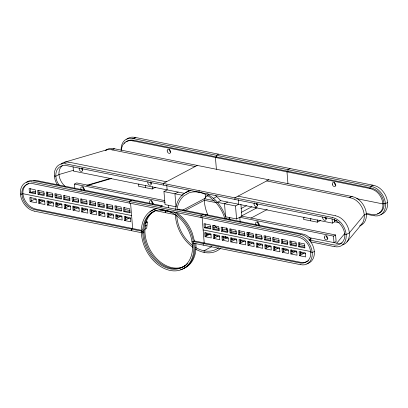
<?xml version="1.0" encoding="UTF-8"?>
<svg xmlns="http://www.w3.org/2000/svg" width="408" height="408" viewBox="0 0 408 408"><rect width="100%" height="100%" fill="white"/><g stroke="black" fill="none" stroke-linecap="round" stroke-linejoin="round"><path stroke-width="0.61" d="M121.518 149.716C121.518 145.503 124.527 141.301 128.846 140.745A17.09 12.378 62 0 1 132.727 140.847L369.679 188.476A17.09 12.378 62 0 1 373.672 189.955C382.913 193.866 387.921 211.599 375.697 214.588A17.09 12.378 62 0 1 371.815 214.486L366.236 213.369M175.588 209.416L176.169 206.03A33.114 23.985 62 0 1 181.32 195.973L182.096 195.223A24.715 17.901 62 0 1 185.411 192.693L188.251 191.311L190.893 190.597M205.601 194.968L205.397 198.125L182.809 210.115M146.141 221.763L147.364 222.008L146.696 228.271L144.575 229.398M177.057 209.146L177.506 206.846A31.37 22.726 62 0 1 183.84 195.911L188.955 192.902A31.37 22.726 62 0 1 209.891 197.11L215.679 202.312A31.37 22.726 62 0 1 224.053 216.199L224.905 218.764M138.919 183.87L138.429 186.216L152.189 188.986L155.371 187.292M145.309 187.598L145.799 185.252M152.189 188.986L152.679 186.635M304.036 217.061L303.547 219.407L317.307 222.171L320.494 220.483M310.427 220.789L310.916 218.443M317.307 222.171L317.796 219.825M124.491 143.417L124.945 142.861M309.004 237.594L336.758 243.168L344.806 233.453M346.984 241.924L361.881 223.946M309.57 240.746L311.115 238.91L306.77 235.538A17.09 12.378 62 0 0 302.777 234.059L178.847 209.146L177.256 209.993M62.337 165.602C55.937 171.253 59.486 181.703 65.3 186.451M125.98 141.887L127.806 140.796L129.907 140.179A17.09 12.378 62 0 1 133.788 140.281M307.902 261.135L308.479 260.722M27.438 183.977C18.472 189.822 24.072 203.725 32.206 207.682A17.09 12.378 62 0 0 36.2 209.161L141.841 230.398M187.711 191.52A24.715 17.901 62 0 1 188.593 191L189.516 190.459M154.872 210.849L152 212.813A31.37 22.726 62 0 0 145.666 223.747L144.881 230.923A31.37 22.726 62 0 0 159.467 261.288A31.37 22.726 62 0 0 185.941 265.261M29.442 192.617L35.623 193.856L35.287 189.791L29.111 188.552L29.442 192.617L30.503 192.051L35.45 193.045M31.63 192.301L33.757 191.174L35.629 191.551M112.424 149.925L114.551 148.798M133.651 138.654L135.777 137.527M132.727 140.847L133.788 140.281L370.739 187.91A17.09 12.378 62 0 1 374.733 189.389C383.658 193.316 388.931 210.033 377.482 213.879M38.026 194.341L44.207 195.585L43.87 191.52L37.689 190.276L38.026 194.341L39.086 193.78L44.028 194.769M30.177 201.557L36.358 202.802L36.026 198.737L29.845 197.492L30.177 201.557L34.425 199.303L36.276 199.675M46.604 196.064L52.785 197.309L52.453 193.244L46.272 192L46.604 196.064L47.665 195.503L52.612 196.498M39.54 201.108L40.606 200.547M74.843 188.2L74.501 184.059L76.622 182.932L164.791 200.654M38.76 203.281L44.941 204.525L44.605 200.461L38.423 199.216L38.76 203.281L43.003 201.032M55.187 197.788L61.368 199.033L61.032 194.968L54.85 193.724L55.187 197.788L56.248 197.227L61.19 198.222M48.124 202.837L49.184 202.271M47.338 205.01L53.519 206.249L53.188 202.184L47.007 200.945L47.338 205.01L51.587 202.756M63.765 199.517L69.947 200.756L69.615 196.692L63.434 195.452L63.765 199.517L64.826 198.951L69.773 199.946M56.707 204.561L57.768 203.995M55.922 206.734L62.103 207.973L61.766 203.908L55.585 202.669L55.922 206.734L60.165 204.479M72.349 201.241L78.53 202.48L78.193 198.416L72.012 197.176L72.349 201.241L73.409 200.675L78.351 201.669M65.285 206.285L66.346 205.724M64.5 208.457L70.681 209.702L70.349 205.637L64.168 204.393L64.5 208.457L68.748 206.203M80.927 202.965L87.108 204.209L86.776 200.144L80.595 198.9L80.927 202.965L81.988 202.404L86.935 203.393M73.868 208.009L74.929 207.448M73.083 210.181L79.264 211.426L78.928 207.361L72.746 206.117L73.083 210.181L77.326 207.927M89.51 204.689L95.691 205.933L95.355 201.868L89.174 200.624L89.51 204.689L90.571 204.127L95.513 205.122M82.447 209.732L83.507 209.171M81.661 211.905L87.842 213.149L87.511 209.085L81.33 207.84L81.661 211.905L85.909 209.656M98.088 206.412L104.269 207.657L103.938 203.592L97.757 202.348L98.088 206.412L99.149 205.851L104.096 206.846M91.03 211.461L92.091 210.895M90.245 213.634L96.426 214.873L96.089 210.809L89.908 209.569L90.245 213.634L94.488 211.38M106.672 208.141L112.853 209.381L112.516 205.316L106.335 204.076L106.672 208.141L107.732 207.575L112.679 208.57M99.608 213.185L100.669 212.619M98.828 215.358L105.004 216.597L104.672 212.532L98.491 211.293L98.828 215.358L103.071 213.104M131.447 200.348L129.326 201.476L129.458 203.102M197.248 165.419L163.287 183.447L163.419 185.074M218.474 154.153L216.352 155.28L216.485 156.907L215.424 157.468L216.393 169.238M115.25 209.865L121.431 211.104L121.099 207.04L114.918 205.8L115.25 209.865L116.316 209.299L121.875 210.421M133.707 200.848L134.768 200.287M108.191 214.909L109.252 214.348M107.406 217.082L113.587 218.326L113.251 214.261L107.075 213.017L107.406 217.082L111.649 214.827M123.833 211.589L130.014 212.833L129.678 208.769L123.497 207.524L123.833 211.589L124.894 211.028L130.458 212.145M116.77 216.633L117.83 216.072M178.133 192.097L174.95 193.79L176.016 206.795L165.026 204.587L163.955 191.576L167.142 189.888L166.75 185.156M115.989 218.805L122.171 220.05L121.834 215.985L115.653 214.741L115.989 218.805L120.233 216.551M125.353 218.356L126.414 217.796M124.567 220.529L130.749 221.774L130.417 217.709L124.236 216.464L124.567 220.529L128.816 218.28M185.411 192.693L188.593 191M183.156 194.662L182.096 195.223L163.955 191.576M160.645 206.652L162.236 205.805L38.306 180.897A17.09 12.378 62 0 0 34.425 180.795L33.701 180.943M167.153 210.242L165.561 211.089L165.694 212.716M145.238 223.135L147.364 222.008M145.289 225.95L146.88 225.109M205.071 197.283L208.253 195.595M143.84 230.8L142.78 231.367L35.139 209.727A17.09 12.378 62 0 1 31.146 208.248C21.905 204.337 16.891 186.604 29.121 183.61A17.09 12.378 62 0 1 33.002 183.712L297.473 236.875A17.09 12.378 62 0 1 301.466 238.354C310.707 242.265 315.715 259.998 303.491 262.992A17.09 12.378 62 0 1 299.61 262.89L191.969 241.25M143.861 232.407L142.8 232.968L34.206 211.14M184.487 210.839L204.357 200.292L216.709 202.776M207.504 193.933L213.517 198.344L216.704 196.651A24.715 17.901 62 0 1 220.555 200.624L332.403 223.105L334.524 221.977L334.28 219.025M220.555 200.624L217.372 202.312A24.715 17.901 62 0 0 213.517 198.344M203 214.73L200.879 215.858L201.011 217.484M268.801 179.8L234.84 197.829L234.972 199.456M290.027 168.535L287.905 169.662L288.038 171.289L286.977 171.85L287.946 183.62M227.7 202.062L224.517 203.75L225.583 216.76L236.579 218.969L241.883 216.148L335.59 234.988L336.126 241.49L334.004 242.617L333.469 236.115L335.59 234.988M205.255 215.23L206.321 214.669M226.2 218.611L225.303 215.903A33.114 23.985 62 0 0 218.295 203.403L217.372 202.312L235.508 205.958L238.69 204.27L238.303 199.537M204.316 227.766L210.497 229.01L210.166 224.946L203.985 223.701L204.316 227.766L205.377 227.205L210.941 228.322M240.899 208.631L246.458 205.678M206.509 227.455L208.631 226.328L210.502 226.7M228.194 219.315L229.786 218.469M241.358 212.328L251.92 206.718M212.899 229.49L219.081 230.734L218.744 226.669L212.563 225.425L212.899 229.49L213.96 228.929L219.524 230.046M193.356 241.531L194.417 240.97L300.671 262.324A17.09 12.378 62 0 0 304.552 262.426M241.521 215.965L257.035 207.728M205.8 235.304L207.922 234.177M205.051 236.711L211.232 237.951L210.9 233.886L204.719 232.647L205.051 236.711L209.299 234.457M221.478 231.214L227.659 232.458L227.327 228.393L221.146 227.149L221.478 231.214L222.539 230.653L228.103 231.769M214.419 236.263L215.48 235.696M250.849 218.178L267.291 209.452M213.634 238.435L219.815 239.674L219.479 235.61L213.297 234.371L213.634 238.435L217.877 236.181M230.061 232.942L236.242 234.182L235.906 230.117L229.724 228.878L230.061 232.942L231.122 232.376L236.686 233.493M222.998 237.986L224.058 237.42M222.217 240.159L228.393 241.403L228.062 237.339L221.881 236.094L222.217 240.159L226.46 237.905M211.737 246.697L204.01 250.798L204.143 252.424M238.639 234.666L244.82 235.906L244.489 231.841L238.308 230.602L238.639 234.666L239.705 234.1L245.264 235.222M231.581 239.71L232.642 239.149M230.795 241.883L236.977 243.127L236.64 239.062L230.464 237.818L230.795 241.883L235.039 239.629M247.222 236.39L253.404 237.635L253.067 233.57L246.886 232.325L247.222 236.39L248.283 235.829L253.847 236.946M240.159 241.434L241.22 240.873M239.379 243.607L245.56 244.851L245.223 240.786L239.042 239.542L239.379 243.607L243.622 241.352M255.806 238.114L261.982 239.358L261.65 235.294L255.469 234.049L255.806 238.114L256.867 237.553L262.426 238.67M248.742 243.163L249.803 242.597M247.957 245.335L254.138 246.575L253.807 242.51L247.625 241.271L247.957 245.335L252.205 243.081M264.384 239.838L270.565 241.082L270.229 237.017L264.053 235.773L264.384 239.838L265.445 239.277L271.009 240.394M257.321 244.887L258.381 244.321M349.381 197.554L351.502 196.427M370.607 186.283L372.728 185.156M256.54 247.059L262.721 248.299L262.385 244.234L256.204 242.995L256.54 247.059L260.783 244.805M369.679 188.476L370.739 187.91M272.967 241.567L279.149 242.806L278.812 238.741L272.631 237.502L272.967 241.567L274.028 241.001L278.97 241.995M265.904 246.611L266.965 246.044M265.118 248.783L271.3 250.028L270.968 245.963L264.787 244.718L265.118 248.783L269.367 246.529M281.546 243.29L287.727 244.53L287.395 240.465L281.214 239.226L281.546 243.29L282.606 242.724L287.553 243.719M274.482 248.334L275.548 247.773M273.702 250.507L279.883 251.751L279.546 247.687L273.365 246.442L273.702 250.507L277.945 248.253M290.129 245.014L296.31 246.259L295.973 242.194L289.792 240.95L290.129 245.014L291.19 244.453L296.132 245.443M283.065 250.058L284.126 249.497M282.28 252.231L288.461 253.475L288.13 249.41L281.948 248.166L282.28 252.231L286.528 249.976M308.994 240.031L311.115 238.91M298.707 246.738L304.888 247.982L304.557 243.918L298.375 242.673L298.707 246.738L299.768 246.177L304.715 247.171M291.649 251.787L292.709 251.221M366.323 213.797L364.201 214.924L349.304 232.902L346.122 234.59L344.745 234.314C344.194 228.495 340.502 223.151 335.427 220.325A17.09 12.378 62 0 0 331.434 218.846L66.963 165.684A17.09 12.378 62 0 0 63.082 165.582C53.856 167.244 54.254 179.755 59.532 185.421M387.549 202.526L385.427 203.653L384.05 203.378L382.99 203.944L356.755 198.671M290.863 253.96L297.044 255.199L296.708 251.134L290.527 249.895L290.863 253.96L295.106 251.705M300.227 253.511L301.288 252.945M299.441 255.683L305.623 256.923L305.291 252.858L299.11 251.619L299.441 255.683L303.69 253.429M314.282 251.491L312.161 252.618L310.784 252.343M307.295 261.502L304.552 262.426M155.269 210.712L150.94 213.379A31.37 22.726 62 0 0 144.605 224.308L143.891 229.01L143.937 234.019A31.37 22.726 62 0 0 159.151 262.461A31.37 22.726 62 0 0 184.462 266.098M28.081 183.661L28.754 183.401M156.366 208.473L152.51 210.156A24.715 17.901 62 0 0 149.95 211.956M64.234 162.302L106.646 149.858M73.511 170.274L58.971 174.542L55.789 176.231L54.412 175.955M86.629 185.375L110.869 178.265M88.036 185.385L111.67 178.454M342.062 242.918L340.634 243.27A17.09 12.378 62 0 1 336.758 243.168M161.619 205.918L162.236 205.805M156.932 208.626L156.315 208.733A33.114 23.985 62 0 0 141.454 229.021L141.499 234.304A33.114 23.985 62 0 0 170.182 270.453A33.114 23.985 62 0 0 193.785 244.815L192.948 239.374A33.114 23.985 62 0 0 174.196 212.328L173.543 211.961M134.711 137.312L373.794 185.37M132.585 138.44L371.673 186.497M113.485 148.583L352.568 196.641M111.358 149.71L195.126 166.546M266.679 180.928L350.447 197.768M366.17 214.174L374.08 215.766M68.947 162.154L166.474 181.759M238.022 196.141L335.549 215.745M65.759 163.843L332.367 217.433M256.331 204.479L257.57 204.729M325.242 218.331L326.482 218.581M334.545 220.203L337.028 220.697M334.351 221.717L339.298 222.707M184.681 193.412L73.43 171.054L73.093 166.913M214.297 200.69L204.337 198.686L204.428 201.904A31.37 22.726 62 0 0 207.769 214.741M74.501 184.059L165.133 202.276M333.469 236.115L239.761 217.275L240.149 222.008M33.92 180.744L300.528 234.335M31.799 181.871L298.406 235.462A15.81 11.45 62 0 1 312.222 252.629A15.81 11.45 62 0 1 300.808 264.665M159.941 209.957L172.293 212.441M310.009 240.123L333.571 244.861A17.09 12.378 62 0 0 337.452 244.963C342.429 244.326 345.387 239.017 344.745 234.314M155.734 210.712L175.384 214.664L175.46 216.276A33.114 23.985 62 0 0 192.856 247.309M310.605 241.842L334.774 246.702M38.75 192.178L44.375 193.31M46.874 193.81L53.122 195.07M55.615 195.57L61.241 196.702M64.362 197.329L69.987 198.456M73.108 199.084L78.729 200.216M81.855 200.843L86.853 201.848M90.602 202.603L95.594 203.607M98.721 204.235L104.341 205.362M107.467 205.989L113.087 207.121M116.209 207.749L121.207 208.753M124.955 209.508L129.953 210.513M213.629 227.333L219.249 228.46M222.37 229.087L227.996 230.219M230.494 230.719L236.742 231.979M239.241 232.478L244.861 233.611M247.982 234.238L253.608 235.365M256.729 235.992L262.349 237.125M264.848 237.624L270.473 238.756M273.595 239.384L279.215 240.516M282.341 241.143L287.961 242.27M290.46 242.775L296.708 244.03M299.207 244.53L304.827 245.662M131.59 215.546L22.889 193.698L21.828 194.259L20.451 193.984M203.143 229.928L311.222 251.654M39.367 200.297L44.86 201.404M47.95 202.021L53.438 203.128M56.528 203.75L62.021 204.852M65.112 205.474L70.599 206.576M73.69 207.198L79.183 208.299M82.273 208.921L87.761 210.028M90.851 210.645L96.344 211.752M99.435 212.374L104.927 213.476M108.013 214.098L113.506 215.2M116.596 215.822L122.089 216.923M125.179 217.546L130.667 218.652M206.091 233.809L211.15 234.829M214.241 235.452L219.734 236.553M222.824 237.175L228.317 238.277M231.402 238.899L236.895 240.001M239.986 240.623L245.478 241.73M248.569 242.347L254.056 243.454M257.147 244.076L262.64 245.177M265.73 245.8L271.218 246.901M274.309 247.523L279.801 248.625M282.892 249.247L288.38 250.354M291.47 250.971L296.963 252.078M300.053 252.7L305.541 253.802M192.214 242.903L300.808 264.731M178.847 209.146L179.505 209.513M176.134 212.349L180.617 215.806A24.715 17.901 62 0 1 184.472 219.779L185.395 220.871A33.114 23.985 62 0 1 192.403 233.371L194.417 240.97M215.659 195.718L216.704 196.651M229.515 217.439L230.092 219.652M255.77 207.213L255.974 208.289M194.718 243.158L194.846 244.254A33.114 23.985 62 0 1 180.545 269.693M332.061 218.969L332.403 223.105M299.487 242.745L299.768 246.177M300.217 251.598L300.507 255.117M290.904 241.021L291.19 244.453M291.633 249.869L291.924 253.394M282.326 239.292L282.606 242.724M283.055 248.146L283.341 251.67M273.743 237.517L274.028 241.001M274.477 246.463L274.762 249.946M265.159 235.793L265.445 239.277M265.894 244.734L266.179 248.217M256.576 234.07L256.867 237.553M257.315 243.01L257.601 246.493M247.998 232.341L248.283 235.829M248.732 241.286L249.018 244.769M240.919 204.382L241.883 216.148M239.414 230.617L239.705 234.1M240.154 239.562L240.44 243.046M235.508 205.958L236.579 218.969M230.836 228.893L231.122 232.376M231.571 237.839L231.856 241.322M222.253 227.169L222.539 230.653M222.987 236.11L223.278 239.593M213.68 225.496L213.96 228.929M214.404 234.35L214.695 237.869M205.091 223.717L205.377 227.205M205.826 232.662L206.117 236.145M202.123 217.541L204.209 242.939L203.148 243.5L203.286 245.126M199.063 190.638L199.196 192.265M168.402 205.26L168.601 207.626M130.57 203.159L132.661 228.556L131.6 229.118L131.733 230.744M124.613 207.59L124.894 211.028M125.338 216.444L125.628 219.968M116.03 205.867L116.316 209.299M116.759 214.72L117.05 218.244M107.452 204.143L107.732 207.575M108.176 212.996L108.467 216.52M98.869 202.419L99.149 205.851M99.598 211.273L99.889 214.792M90.29 200.695L90.571 204.127M91.015 209.544L91.305 213.068M81.707 198.966L81.988 202.404M82.436 207.82L82.727 211.344M73.129 197.243L73.409 200.675M73.853 206.096L74.144 209.62M64.546 195.519L64.826 198.951M65.275 204.372L65.561 207.896M55.962 193.795L56.248 197.227M56.692 202.649L56.982 206.167M47.384 192.071L47.665 195.503M48.113 200.92L48.399 204.444M38.801 190.342L39.086 193.78M39.53 199.196L39.821 202.72M30.218 188.567L30.503 192.051M30.952 197.513L31.238 200.996M176.786 215.48L176.837 216.551A31.37 22.726 62 0 0 192.805 245.58M187.568 263.583A31.37 22.726 62 0 1 186.466 264.619M185.691 265.246A31.37 22.726 62 0 1 184.88 265.827M195.906 243.688A33.114 23.985 62 0 1 183.605 268.464M306.898 263.614A15.81 11.45 62 0 0 314.344 251.506A15.81 11.45 62 0 0 300.533 234.396M34.201 211.079A15.81 11.45 62 0 1 20.39 193.973A15.81 11.45 62 0 1 31.804 181.937M26.53 182.238A15.81 11.45 62 0 1 33.925 180.81M334.769 246.636A15.81 11.45 62 0 0 346.183 234.605A15.81 11.45 62 0 0 332.372 217.495M359.621 225.961A15.81 11.45 62 0 0 364.262 214.934A15.81 11.45 62 0 0 350.452 197.829M342.664 244.846A15.81 11.45 62 0 0 349.365 232.912A15.81 11.45 62 0 0 335.555 215.806M256.27 225.211A2.178 1.576 62 0 1 255.944 222.447A2.178 1.576 62 0 1 258.218 222.554A2.178 1.576 62 0 1 258.942 225.333M259.207 224.767A2.178 1.576 62 0 1 257.917 221.575M327.853 238.578A2.178 1.576 62 0 1 326.436 235.844M360.397 225.502A15.81 11.45 62 0 0 366.384 213.807A15.81 11.45 62 0 0 352.573 196.702M257.168 203.781A2.178 1.576 62 0 1 256.887 206.361A2.178 1.576 62 0 1 254.551 205.54A2.178 1.576 62 0 1 254.429 202.817M325.507 217.087A2.178 1.576 62 0 1 325.834 219.851A2.178 1.576 62 0 1 323.559 219.749A2.178 1.576 62 0 1 322.835 216.964M257.601 205.244A2.178 1.576 62 0 1 256.265 203.566M326.247 219.03A2.178 1.576 62 0 1 324.911 217.347M218.591 247.784A31.37 22.726 62 0 1 195.391 247.33M226.455 227.781A31.37 22.726 62 0 1 226.476 230.291M225.701 236.222A31.37 22.726 62 0 1 225.242 237.874M249.793 232.647A33.114 23.985 62 0 1 247.768 234.34M220.356 248.574A33.114 23.985 62 0 1 195.493 249.033M227.042 237.038A33.114 23.985 62 0 1 226.731 238.211M186.038 192.8A24.715 17.901 62 0 1 186.854 192.127M216.964 228.001A31.37 22.726 62 0 1 214.414 225.303M57.191 184.513A15.81 11.45 62 0 1 54.351 175.945A15.81 11.45 62 0 1 65.764 163.909M149.736 203.383A2.178 1.576 62 0 1 150.016 200.802A2.178 1.576 62 0 1 152.347 201.623A2.178 1.576 62 0 1 152.475 204.347M81.396 190.077A2.178 1.576 62 0 1 81.07 187.313A2.178 1.576 62 0 1 83.344 187.415A2.178 1.576 62 0 1 84.068 190.199M153.428 203.572A2.178 1.576 62 0 1 151.557 200.68M84.334 189.628A2.178 1.576 62 0 1 83.043 186.441M105.249 150.419A15.81 11.45 62 0 1 111.364 149.772M60.971 164.123A15.81 11.45 62 0 1 68.952 162.216M150.634 181.953A2.178 1.576 62 0 1 150.96 184.717A2.178 1.576 62 0 1 148.685 184.615A2.178 1.576 62 0 1 147.961 181.83M81.983 168.142A2.178 1.576 62 0 1 82.309 170.906A2.178 1.576 62 0 1 80.034 170.799A2.178 1.576 62 0 1 79.31 168.014M151.373 183.896A2.178 1.576 62 0 1 150.037 182.213M82.722 170.08A2.178 1.576 62 0 1 81.391 168.397M106.09 150.073A15.81 11.45 62 0 1 113.49 148.645M380.904 214.47A15.81 11.45 62 0 0 387.61 202.541A15.81 11.45 62 0 0 373.799 185.436M374.075 215.704A15.81 11.45 62 0 0 385.489 203.669A15.81 11.45 62 0 0 371.678 186.563M335.866 185.252A2.178 1.576 62 0 1 334.448 182.519M121.176 150.537A15.81 11.45 62 0 1 132.59 138.506M126.73 139.286A15.81 11.45 62 0 1 134.716 137.379M170.748 152.062A2.178 1.576 62 0 1 169.325 149.328M142.831 229.576L142.871 234.58A31.37 22.726 62 0 0 170.049 268.826A31.37 22.726 62 0 0 192.408 244.54L191.617 239.379A31.37 22.726 62 0 0 165.235 210.293A31.37 22.726 62 0 0 142.831 229.576M324.294 237.487A2.178 1.576 62 0 0 327.022 239.766A2.178 1.576 62 0 0 326.731 236.247A2.178 1.576 62 0 0 324.294 237.487M332.311 184.161A2.178 1.576 62 0 0 335.034 186.441A2.178 1.576 62 0 0 334.744 182.917A2.178 1.576 62 0 0 332.311 184.161M167.188 150.97A2.178 1.576 62 0 0 169.912 153.25A2.178 1.576 62 0 0 169.626 149.731A2.178 1.576 62 0 0 167.188 150.97"/></g></svg>
